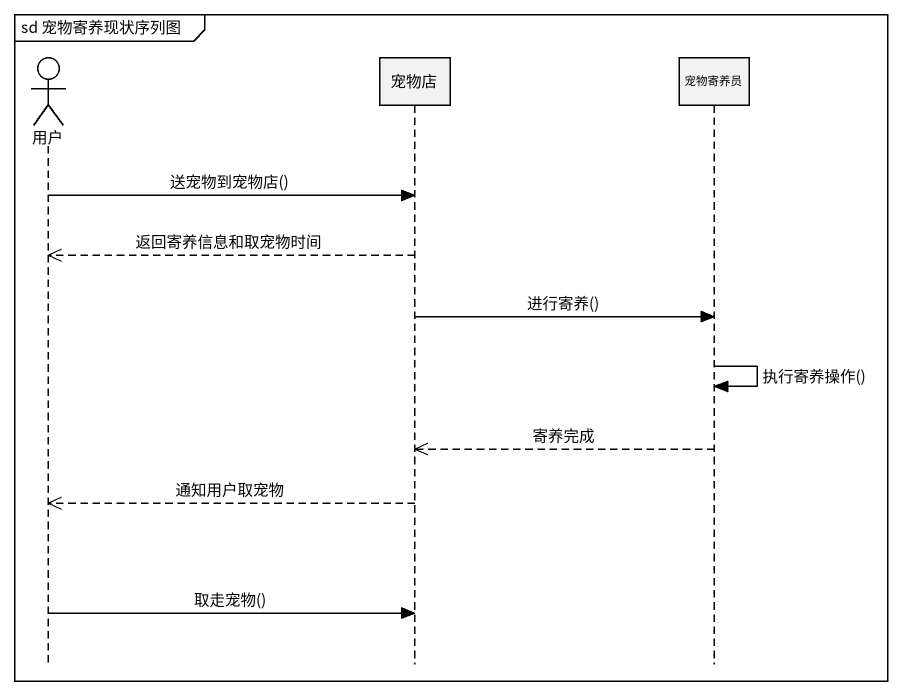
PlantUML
@startuml
mainframe sd 宠物寄养现状序列图
hide footbox
actor 用户
participant 宠物店
participant 宠物寄养员

用户 -> 宠物店 : 送宠物到宠物店()
宠物店 -->> 用户 : 返回寄养信息和取宠物时间
宠物店 -> 宠物寄养员 : 进行寄养()
宠物寄养员 -> 宠物寄养员 : 执行寄养操作()
宠物寄养员 -->> 宠物店 : 寄养完成
宠物店 -->> 用户 : 通知用户取宠物
用户 -> 宠物店 : 取走宠物()
@enduml
